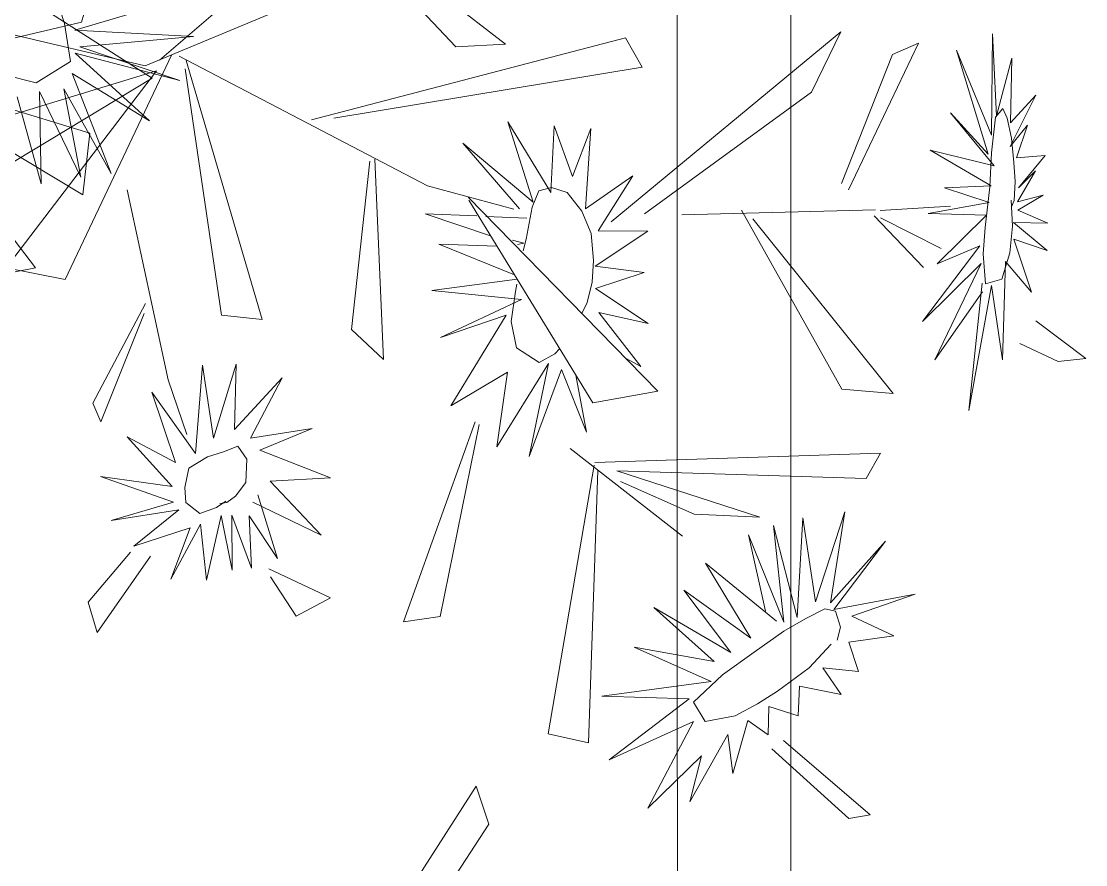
# Model space of a CAD drawing. Header units: inches. Extents: x -422522 to 22891, y -2973 to 414515.
# Drawn here: x 22839.29 to 22865.25, y 4820.36 to 4840.91 of the extents above; entities that cross this region are included whole.
import ezdxf

# ---------------------------------------------------------------- set-up
doc = ezdxf.new("R2010")
doc.units = ezdxf.units.IN
doc.header["$MEASUREMENT"] = 0
doc.layers.add('ARREDAMENTO', color=8, linetype='Continuous', lineweight=13)

msp = doc.modelspace()

# ---------------------------------------------------------------- linework, layer by layer
at = {"layer": 'ARREDAMENTO', "linetype": 'Continuous'}
for p, q in [((22842.48372, 4839.52529, -27.27667), (22837.22299, 4842.90348, -27.27667)), ((22841.32836, 4842.90415, -27.27667), (22840.75679, 4840.89256, -27.27667)), ((22847.83135, 4842.89071, -27.27667), (22851.09888, 4840.35393, -27.27667)), ((22849.88934, 4840.29267, -27.27667), (22847.56886, 4842.74261, -27.27667)), ((22844.94557, 4841.92839, -27.27667), (22842.65985, 4839.96308, -27.27667)), ((22840.5946, 4840.70202, -27.27667), (22843.62922, 4841.59819, -27.27667)), ((22842.30636, 4839.82874, -27.27667), (22845.73014, 4841.25463, -27.27667)), ((22840.75679, 4840.89256, -27.27667), (22836.24601, 4839.82775, -27.27667)), ((22837.79523, 4840.89207, -27.27667), (22842.30636, 4839.82874, -27.27667)), ((22843.48534, 4840.54278, -27.27667), (22840.5946, 4840.70202, -27.27667)), ((22840.71843, 4840.29399, -27.27667), (22843.48534, 4840.54278, -27.27667)), ((22854.02279, 4840.51169, -27.27667), (22846.36277, 4838.51098, -27.27667)), ((22859.27802, 4840.65375, -27.27667), (22853.67671, 4836.02598, -27.27667)), ((22854.42791, 4839.79984, -27.27667), (22854.02279, 4840.51169, -27.27667)), ((22858.55966, 4839.18598, -27.27667), (22859.27802, 4840.65375, -27.27667)), ((22862.97583, 4840.60806, -27.27667), (22862.95172, 4838.14011, -27.27667)), ((22863.07497, 4838.61359, -27.27667), (22862.97583, 4840.60806, -27.27667)), ((22843.15843, 4839.47322, -27.27667), (22840.71843, 4840.29399, -27.27667)), ((22851.09888, 4840.35393, -27.27667), (22849.88934, 4840.29267, -27.27667)), ((22859.45928, 4836.80998, -27.27667), (22861.16663, 4840.38306, -27.27667)), ((22861.16663, 4840.38306, -27.27667), (22860.53406, 4840.10195, -27.27667)), ((22862.09753, 4840.20804, -27.27667), (22862.87273, 4837.67808, -27.27667)), ((22862.95172, 4838.14011, -27.27667), (22862.09753, 4840.20804, -27.27667)), ((22842.96342, 4840.10124, -27.27667), (22840.35562, 4834.62408, -27.27667)), ((22840.60507, 4840.137, -27.27667), (22843.15843, 4839.47322, -27.27667)), ((22842.41475, 4838.49239, -27.27667), (22840.60507, 4840.137, -27.27667)), ((22849.19193, 4836.90417, -27.27667), (22843.13594, 4840.06092, -27.27667)), ((22843.31223, 4839.9597, -27.27667), (22845.16617, 4833.64534, -27.27667)), ((22860.53406, 4840.10195, -27.27667), (22859.29552, 4836.96416, -27.27667)), ((22863.44357, 4840.0192, -27.27667), (22863.07497, 4838.61359, -27.27667)), ((22863.41392, 4838.43793, -27.27667), (22863.44357, 4840.0192, -27.27667)), ((22835.97103, 4839.70536, -27.27667), (22840.95877, 4838.18646, -27.27667)), ((22839.63256, 4834.90355, -27.27667), (22835.97103, 4839.70536, -27.27667)), ((22842.58137, 4839.70645, -27.27667), (22837.59413, 4838.18591, -27.27667)), ((22838.92142, 4834.90343, -27.27667), (22842.58137, 4839.70645, -27.27667)), ((22844.1702, 4833.74941, -27.27667), (22843.2883, 4839.75945, -27.27667)), ((22846.91013, 4838.55618, -27.27667), (22854.42791, 4839.79984, -27.27667)), ((22840.79104, 4836.68457, -27.27667), (22836.06874, 4839.52424, -27.27667)), ((22837.76236, 4836.68407, -27.27667), (22842.48372, 4839.52529, -27.27667)), ((22840.52612, 4839.64575, -27.27667), (22842.41475, 4838.49239, -27.27667)), ((22841.47718, 4837.20685, -27.27667), (22840.52612, 4839.64575, -27.27667)), ((22839.73241, 4839.20008, -27.27667), (22840.73957, 4837.11582, -27.27667)), ((22839.77323, 4836.95313, -27.27667), (22839.73241, 4839.20008, -27.27667)), ((22840.32138, 4839.26606, -27.27667), (22841.47718, 4837.20685, -27.27667)), ((22840.73957, 4837.11582, -27.27667), (22840.32138, 4839.26606, -27.27667)), ((22854.49085, 4836.22206, -27.27667), (22858.55966, 4839.18598, -27.27667)), ((22839.18972, 4839.07708, -27.27667), (22839.77323, 4836.95313, -27.27667)), ((22863.4067, 4837.86581, -27.27667), (22864.03511, 4839.11194, -27.27667)), ((22864.03511, 4839.11194, -27.27667), (22863.41392, 4838.43793, -27.27667)), ((22861.95496, 4838.68537, -27.27667), (22863.0176, 4837.39299, -27.27667)), ((22862.87273, 4837.67808, -27.27667), (22861.95496, 4838.68537, -27.27667)), ((22851.15162, 4838.4609, -27.27667), (22851.77332, 4836.50558, -27.27667)), ((22852.2059, 4836.74101, -27.27667), (22851.15162, 4838.4609, -27.27667)), ((22840.95877, 4838.18646, -27.27667), (22840.79104, 4836.68457, -27.27667)), ((22852.28206, 4838.36348, -27.27667), (22852.2059, 4836.74101, -27.27667)), ((22852.73065, 4837.12864, -27.27667), (22852.28206, 4838.36348, -27.27667)), ((22853.18033, 4838.30386, -27.27667), (22852.73065, 4837.12864, -27.27667)), ((22853.04707, 4836.3423, -27.27667), (22853.18033, 4838.30386, -27.27667)), ((22863.83002, 4838.38079, -27.27667), (22863.4067, 4837.86581, -27.27667)), ((22863.55822, 4837.58517, -27.27667), (22863.83002, 4838.38079, -27.27667)), ((22850.06013, 4837.94288, -27.27667), (22851.43908, 4836.34227, -27.27667)), ((22851.77332, 4836.50558, -27.27667), (22850.06013, 4837.94288, -27.27667)), ((22861.45142, 4837.77318, -27.27667), (22862.94278, 4836.90584, -27.27667)), ((22863.0176, 4837.39299, -27.27667), (22861.45142, 4837.77318, -27.27667)), ((22864.26132, 4837.64032, -27.27667), (22863.55822, 4837.58517, -27.27667)), ((22863.60673, 4836.85445, -27.27667), (22864.26132, 4837.64032, -27.27667)), ((22847.33951, 4833.40297, -27.27667), (22847.7909, 4837.5044, -27.27667)), ((22847.91205, 4837.55567, -27.27667), (22848.11993, 4832.6756, -27.27667)), ((22854.20418, 4837.14904, -27.27667), (22853.04707, 4836.3423, -27.27667)), ((22853.358, 4835.80532, -27.27667), (22854.20418, 4837.14904, -27.27667)), ((22863.58685, 4836.51734, -27.27667), (22864.02238, 4837.2704, -27.27667)), ((22864.02238, 4837.2704, -27.27667), (22863.60673, 4836.85445, -27.27667)), ((22849.19193, 4836.90417, -27.27667), (22851.29837, 4836.3369, -27.27667)), ((22852.22165, 4836.86433, -27.27667), (22851.91192, 4836.77873, -27.27667)), ((22852.60166, 4836.74026, -27.27667), (22852.22165, 4836.86433, -27.27667)), ((22862.94278, 4836.90584, -27.27667), (22861.80701, 4836.8543, -27.27667)), ((22861.80701, 4836.8543, -27.27667), (22862.89255, 4836.49644, -27.27667)), ((22842.86893, 4832.17937, -27.27667), (22841.87144, 4836.80388, -27.27667)), ((22854.81095, 4831.89981, -27.27667), (22850.18931, 4836.63097, -27.27667)), ((22851.91192, 4836.77873, -27.27667), (22851.74571, 4836.38827, -27.27667)), ((22852.95605, 4836.28457, -27.27667), (22852.60166, 4836.74026, -27.27667)), ((22864.2112, 4836.67315, -27.27667), (22863.58685, 4836.51734, -27.27667)), ((22863.59535, 4836.30754, -27.27667), (22864.2112, 4836.67315, -27.27667)), ((22850.20001, 4836.55421, -27.27667), (22853.2299, 4831.61567, -27.27667)), ((22851.74571, 4836.38827, -27.27667), (22851.59831, 4835.60289, -27.27667)), ((22860.12422, 4836.32066, -27.27667), (22855.39553, 4836.19488, -27.27667)), ((22859.30073, 4831.9516, -27.27667), (22856.85202, 4836.31121, -27.27667)), ((22860.23185, 4836.30561, -27.27667), (22861.95501, 4836.40796, -27.27667)), ((22862.89255, 4836.49644, -27.27667), (22861.40604, 4836.22806, -27.27667)), ((22850.39755, 4836.16969, -27.27667), (22849.13526, 4836.22181, -27.27667)), ((22850.73448, 4835.6831, -27.27667), (22849.13526, 4836.22181, -27.27667)), ((22850.6166, 4836.16061, -27.27667), (22851.6197, 4836.11919, -27.27667)), ((22853.18593, 4835.73895, -27.27667), (22852.95605, 4836.28457, -27.27667)), ((22857.12859, 4836.10122, -27.27667), (22860.55557, 4831.84103, -27.27667)), ((22861.29564, 4834.91631, -27.27667), (22860.0879, 4836.17525, -27.27667)), ((22860.24281, 4836.12286, -27.27667), (22861.72442, 4835.37489, -27.27667)), ((22861.40604, 4836.22806, -27.27667), (22862.83152, 4836.18745, -27.27667)), ((22862.83152, 4836.18745, -27.27667), (22861.62682, 4835.0059, -27.27667)), ((22864.32585, 4835.99708, -27.27667), (22863.59535, 4836.30754, -27.27667)), ((22853.28559, 4834.94946, -27.27667), (22854.56988, 4835.80112, -27.27667)), ((22854.56988, 4835.80112, -27.27667), (22853.358, 4835.80532, -27.27667)), ((22863.48556, 4836.00732, -27.27667), (22864.32585, 4835.99708, -27.27667)), ((22864.31134, 4835.33087, -27.27667), (22863.48556, 4836.00732, -27.27667)), ((22851.26721, 4835.57941, -27.27667), (22851.54665, 4835.50765, -27.27667)), ((22851.52824, 4835.32138, -27.27667), (22851.59831, 4835.60289, -27.27667)), ((22853.24641, 4835.08195, -27.27667), (22853.18593, 4835.73895, -27.27667)), ((22863.49788, 4835.608, -27.27667), (22864.31134, 4835.33087, -27.27667)), ((22863.92967, 4834.31473, -27.27667), (22863.49788, 4835.608, -27.27667)), ((22850.88626, 4835.43575, -27.27667), (22849.46781, 4835.48407, -27.27667)), ((22851.31463, 4834.73748, -27.27667), (22849.46781, 4835.48407, -27.27667)), ((22851.54665, 4835.50765, -27.27667), (22851.38651, 4835.47575, -27.27667)), ((22862.66265, 4835.44358, -27.27667), (22861.27018, 4833.59436, -27.27667)), ((22861.62682, 4835.0059, -27.27667), (22862.66265, 4835.44358, -27.27667)), ((22853.21187, 4834.5568, -27.27667), (22853.24641, 4835.08195, -27.27667)), ((22863.22074, 4832.66655, -27.27667), (22863.28859, 4835.06153, -27.27667)), ((22863.28859, 4835.06153, -27.27667), (22863.92967, 4834.31473, -27.27667)), ((22838.19845, 4834.62373, -27.27667), (22839.63256, 4834.90355, -27.27667)), ((22840.35562, 4834.62408, -27.27667), (22838.92142, 4834.90343, -27.27667)), ((22854.47942, 4834.79227, -27.27667), (22853.28559, 4834.94946, -27.27667)), ((22853.29301, 4834.4061, -27.27667), (22854.47942, 4834.79227, -27.27667)), ((22861.27018, 4833.59436, -27.27667), (22862.69726, 4835.01265, -27.27667)), ((22862.69726, 4835.01265, -27.27667), (22861.56893, 4832.66001, -27.27667)), ((22851.37864, 4834.63315, -27.27667), (22849.30011, 4834.35666, -27.27667)), ((22851.3714, 4834.50972, -27.27667), (22851.34533, 4834.33275, -27.27667)), ((22853.08713, 4834.06351, -27.27667), (22853.21187, 4834.5568, -27.27667)), ((22862.72201, 4834.53271, -27.27667), (22862.40108, 4831.42536, -27.27667)), ((22849.30011, 4834.35666, -27.27667), (22851.48489, 4834.13768, -27.27667)), ((22851.34533, 4834.33275, -27.27667), (22851.23911, 4833.59909, -27.27667)), ((22854.5746, 4833.54504, -27.27667), (22853.29301, 4834.4061, -27.27667)), ((22861.56893, 4832.66001, -27.27667), (22862.73013, 4834.31798, -27.27667)), ((22862.40108, 4831.42536, -27.27667), (22862.95254, 4834.47502, -27.27667)), ((22862.95254, 4834.47502, -27.27667), (22863.22074, 4832.66655, -27.27667)), ((22842.31804, 4834.03428, -27.27667), (22841.03412, 4831.60732, -27.27667)), ((22851.48489, 4834.13768, -27.27667), (22849.51396, 4833.20477, -27.27667)), ((22852.96299, 4833.79155, -27.27667), (22853.08713, 4834.06351, -27.27667)), ((22841.22495, 4831.15466, -27.27667), (22842.2827, 4833.79442, -27.27667)), ((22845.16617, 4833.64534, -27.27667), (22844.1702, 4833.74941, -27.27667)), ((22849.51396, 4833.20477, -27.27667), (22851.11495, 4833.75312, -27.27667)), ((22851.11495, 4833.75312, -27.27667), (22849.76255, 4831.54223, -27.27667)), ((22853.37115, 4833.81741, -27.27667), (22854.5746, 4833.54504, -27.27667)), ((22854.39465, 4832.49832, -27.27667), (22853.37115, 4833.81741, -27.27667)), ((22851.23911, 4833.59909, -27.27667), (22851.36872, 4832.95657, -27.27667)), ((22864.03118, 4833.61323, -27.27667), (22865.24878, 4832.69712, -27.27667)), ((22848.11993, 4832.6756, -27.27667), (22847.33951, 4833.40297, -27.27667)), ((22851.36872, 4832.95657, -27.27667), (22851.91633, 4832.60046, -27.27667)), ((22852.41871, 4832.93784, -27.27667), (22852.3036, 4832.80951, -27.27667)), ((22864.57354, 4832.62132, -27.27667), (22863.64559, 4833.06368, -27.27667)), ((22851.91633, 4832.60046, -27.27667), (22852.3036, 4832.80951, -27.27667)), ((22854.02193, 4832.70754, -27.27667), (22854.39465, 4832.49832, -27.27667)), ((22865.24878, 4832.69712, -27.27667), (22864.57354, 4832.62132, -27.27667)), ((22843.53312, 4830.3832, -27.27667), (22843.70781, 4832.53217, -27.27667)), ((22843.70781, 4832.53217, -27.27667), (22843.97173, 4830.75336, -27.27667)), ((22843.97173, 4830.75336, -27.27667), (22844.52962, 4832.55613, -27.27667)), ((22844.52962, 4832.55613, -27.27667), (22844.48998, 4830.96256, -27.27667)), ((22850.88474, 4830.53913, -27.27667), (22852.14955, 4832.57745, -27.27667)), ((22852.14955, 4832.57745, -27.27667), (22851.67668, 4830.30357, -27.27667)), ((22851.67668, 4830.30357, -27.27667), (22852.45965, 4832.42895, -27.27667)), ((22852.45965, 4832.42895, -27.27667), (22853.07129, 4830.90265, -27.27667)), ((22842.86893, 4832.17937, -27.27667), (22843.32608, 4830.84384, -27.27667)), ((22844.48998, 4830.96256, -27.27667), (22845.65044, 4832.22676, -27.27667)), ((22845.65044, 4832.22676, -27.27667), (22844.87516, 4830.75089, -27.27667)), ((22849.76255, 4831.54223, -27.27667), (22851.14982, 4832.36604, -27.27667)), ((22851.14982, 4832.36604, -27.27667), (22850.88474, 4830.53913, -27.27667)), ((22852.81643, 4832.28962, -27.27667), (22853.07129, 4830.90265, -27.27667)), ((22853.2299, 4831.61567, -27.27667), (22854.81095, 4831.89981, -27.27667)), ((22860.55557, 4831.84103, -27.27667), (22859.30073, 4831.9516, -27.27667)), ((22842.46871, 4831.87356, -27.27667), (22843.53312, 4830.3832, -27.27667)), ((22843.04764, 4830.16474, -27.27667), (22842.46871, 4831.87356, -27.27667)), ((22841.03412, 4831.60732, -27.27667), (22841.22495, 4831.15466, -27.27667)), ((22848.61201, 4826.27804, -27.27667), (22850.36166, 4831.15475, -27.27667)), ((22844.87516, 4830.75089, -27.27667), (22846.38309, 4830.99116, -27.27667)), ((22846.38309, 4830.99116, -27.27667), (22845.10392, 4830.46371, -27.27667)), ((22850.45685, 4831.08674, -27.27667), (22849.50085, 4826.41134, -27.27667)), ((22841.86592, 4830.7884, -27.27667), (22843.04764, 4830.16474, -27.27667)), ((22842.96873, 4829.57807, -27.27667), (22841.86592, 4830.7884, -27.27667)), ((22845.10392, 4830.46371, -27.27667), (22846.82517, 4829.78476, -27.27667)), ((22855.41697, 4828.36514, -27.27667), (22852.67082, 4830.50443, -27.27667)), ((22853.28015, 4830.16087, -27.27667), (22860.24243, 4830.38989, -27.27667)), ((22860.24243, 4830.38989, -27.27667), (22859.89325, 4829.77021, -27.27667)), ((22853.25829, 4830.09524, -27.27667), (22852.14056, 4823.54601, -27.27667)), ((22841.22211, 4829.821, -27.27667), (22842.96873, 4829.57807, -27.27667)), ((22842.99744, 4829.19179, -27.27667), (22841.22211, 4829.821, -27.27667)), ((22853.11944, 4823.32874, -27.27667), (22853.34881, 4829.96689, -27.27667)), ((22853.81666, 4829.95764, -27.27667), (22857.30166, 4828.82561, -27.27667)), ((22859.89325, 4829.77021, -27.27667), (22853.81666, 4829.95764, -27.27667)), ((22846.82517, 4829.78476, -27.27667), (22845.35469, 4829.7032, -27.27667)), ((22845.35469, 4829.7032, -27.27667), (22846.6004, 4828.3942, -27.27667)), ((22855.70115, 4828.90229, -27.27667), (22853.90557, 4829.70153, -27.27667)), ((22845.05319, 4829.37622, -27.27667), (22845.53543, 4827.82311, -27.27667)), ((22841.48225, 4828.74994, -27.27667), (22842.99744, 4829.19179, -27.27667)), ((22846.6004, 4828.3942, -27.27667), (22844.93892, 4829.19649, -27.27667)), ((22843.13365, 4829.00607, -27.27667), (22841.48225, 4828.74994, -27.27667)), ((22842.03603, 4828.12096, -27.27667), (22843.13365, 4829.00607, -27.27667)), ((22844.16081, 4828.87276, -27.27667), (22843.80405, 4827.29022, -27.27667)), ((22844.43402, 4827.53784, -27.27667), (22844.16081, 4828.87276, -27.27667)), ((22844.4207, 4828.87947, -27.27667), (22844.43402, 4827.53784, -27.27667)), ((22844.90602, 4827.58216, -27.27667), (22844.4207, 4828.87947, -27.27667)), ((22844.84597, 4828.86008, -27.27667), (22844.90602, 4827.58216, -27.27667)), ((22845.53543, 4827.82311, -27.27667), (22844.84597, 4828.86008, -27.27667)), ((22857.30166, 4828.82561, -27.27667), (22855.70115, 4828.90229, -27.27667)), ((22858.34564, 4828.81133, -27.27667), (22858.21324, 4826.3815, -27.27667)), ((22858.65737, 4826.76546, -27.27667), (22858.34564, 4828.81133, -27.27667)), ((22859.37155, 4828.96098, -27.27667), (22858.65737, 4826.76546, -27.27667)), ((22859.02662, 4826.74184, -27.27667), (22859.37155, 4828.96098, -27.27667)), ((22843.40921, 4828.56709, -27.27667), (22842.03603, 4828.12096, -27.27667)), ((22843.65927, 4828.66227, -27.27667), (22842.93599, 4827.31701, -27.27667)), ((22842.93599, 4827.31701, -27.27667), (22843.40921, 4828.56709, -27.27667)), ((22843.80405, 4827.29022, -27.27667), (22843.65927, 4828.66227, -27.27667)), ((22857.63219, 4828.62257, -27.27667), (22857.88322, 4826.27264, -27.27667)), ((22858.21324, 4826.3815, -27.27667), (22857.63219, 4828.62257, -27.27667)), ((22857.0275, 4828.40046, -27.27667), (22857.43977, 4826.53603, -27.27667)), ((22857.88322, 4826.27264, -27.27667), (22857.0275, 4828.40046, -27.27667)), ((22860.36762, 4828.24643, -27.27667), (22859.02662, 4826.74184, -27.27667)), ((22859.1069, 4826.58124, -27.27667), (22860.36762, 4828.24643, -27.27667)), ((22840.91819, 4826.75908, -27.27667), (22841.94979, 4827.97946, -27.27667)), ((22842.43525, 4827.87452, -27.27667), (22841.13666, 4826.01465, -27.27667)), ((22845.32338, 4827.5701, -27.27667), (22846.83306, 4826.86041, -27.27667)), ((22855.97179, 4827.70537, -27.27667), (22857.07989, 4825.88164, -27.27667)), ((22857.70532, 4826.29137, -27.27667), (22855.97179, 4827.70537, -27.27667)), ((22845.99522, 4826.41324, -27.27667), (22845.36708, 4827.37814, -27.27667)), ((22855.44477, 4827.04899, -27.27667), (22856.59505, 4825.53076, -27.27667)), ((22857.07989, 4825.88164, -27.27667), (22855.44477, 4827.04899, -27.27667)), ((22841.13666, 4826.01465, -27.27667), (22840.91819, 4826.75908, -27.27667)), ((22846.83306, 4826.86041, -27.27667), (22845.99522, 4826.41324, -27.27667)), ((22861.08982, 4826.95066, -27.27667), (22859.1069, 4826.58124, -27.27667)), ((22859.54538, 4826.41289, -27.27667), (22861.08982, 4826.95066, -27.27667)), ((22854.71326, 4826.6276, -27.27667), (22856.18817, 4825.30831, -27.27667)), ((22856.59505, 4825.53076, -27.27667), (22854.71326, 4826.6276, -27.27667)), ((22858.88521, 4826.59344, -27.27667), (22858.42191, 4826.36039, -27.27667)), ((22859.1469, 4826.5383, -27.27667), (22858.88521, 4826.59344, -27.27667)), ((22859.26492, 4826.1458, -27.27667), (22859.1469, 4826.5383, -27.27667)), ((22849.50085, 4826.41134, -27.27667), (22848.61201, 4826.27804, -27.27667)), ((22858.42191, 4826.36039, -27.27667), (22857.88444, 4826.04843, -27.27667)), ((22860.57215, 4825.93504, -27.27667), (22859.54538, 4826.41289, -27.27667)), ((22857.88444, 4826.04843, -27.27667), (22857.16451, 4825.53654, -27.27667)), ((22859.18507, 4825.83321, -27.27667), (22859.26492, 4826.1458, -27.27667)), ((22859.47212, 4825.78616, -27.27667), (22860.57215, 4825.93504, -27.27667)), ((22858.50785, 4825.15362, -27.27667), (22859.04138, 4825.73485, -27.27667)), ((22859.70744, 4825.07077, -27.27667), (22859.47212, 4825.78616, -27.27667)), ((22854.23666, 4825.66356, -27.27667), (22856.11377, 4824.82604, -27.27667)), ((22856.18817, 4825.30831, -27.27667), (22854.23666, 4825.66356, -27.27667)), ((22857.16451, 4825.53654, -27.27667), (22856.38619, 4824.98922, -27.27667)), ((22857.73413, 4824.58608, -27.27667), (22858.50785, 4825.15362, -27.27667)), ((22858.83558, 4825.15318, -27.27667), (22859.70744, 4825.07077, -27.27667)), ((22859.28684, 4824.51069, -27.27667), (22858.83558, 4825.15318, -27.27667)), ((22856.38619, 4824.98922, -27.27667), (22855.68467, 4824.31647, -27.27667)), ((22856.11377, 4824.82604, -27.27667), (22853.44537, 4824.46994, -27.27667)), ((22858.23799, 4823.98441, -27.27667), (22858.26972, 4824.71397, -27.27667)), ((22858.26972, 4824.71397, -27.27667), (22859.28684, 4824.51069, -27.27667)), ((22853.44537, 4824.46994, -27.27667), (22855.57979, 4824.39937, -27.27667)), ((22855.57979, 4824.39937, -27.27667), (22853.62784, 4822.91209, -27.27667)), ((22857.24619, 4824.27533, -27.27667), (22857.73413, 4824.58608, -27.27667)), ((22855.68467, 4824.31647, -27.27667), (22855.96413, 4823.85176, -27.27667)), ((22856.698, 4823.98413, -27.27667), (22857.24619, 4824.27533, -27.27667)), ((22857.50337, 4823.52341, -27.27667), (22857.51979, 4824.21426, -27.27667)), ((22857.51979, 4824.21426, -27.27667), (22858.23799, 4823.98441, -27.27667)), ((22855.96413, 4823.85176, -27.27667), (22856.698, 4823.98413, -27.27667)), ((22856.64488, 4822.57898, -27.27667), (22857.005, 4823.87571, -27.27667)), ((22857.005, 4823.87571, -27.27667), (22857.50337, 4823.52341, -27.27667)), ((22853.62784, 4822.91209, -27.27667), (22855.67942, 4823.84887, -27.27667)), ((22855.67942, 4823.84887, -27.27667), (22854.56982, 4821.73868, -27.27667)), ((22852.14056, 4823.54601, -27.27667), (22853.11944, 4823.32874, -27.27667)), ((22855.5895, 4821.88881, -27.27667), (22856.52054, 4823.52976, -27.27667)), ((22856.52054, 4823.52976, -27.27667), (22856.64488, 4822.57898, -27.27667)), ((22857.8762, 4823.38497, -27.27667), (22859.99536, 4821.57718, -27.27667)), ((22859.46934, 4821.48316, -27.27667), (22857.59293, 4823.18455, -27.27667)), ((22854.56982, 4821.73868, -27.27667), (22855.88056, 4823.01158, -27.27667)), ((22855.88056, 4823.01158, -27.27667), (22855.5895, 4821.88881, -27.27667)), ((22848.26875, 4818.98209), (22850.38034, 4822.27212)), ((22850.38034, 4822.27212), (22850.6873, 4821.34538)), ((22859.99536, 4821.57718, -27.27667), (22859.46934, 4821.48316, -27.27667)), ((22850.6873, 4821.34538), (22849.24862, 4819.129))]:
    msp.add_line(p, q, dxfattribs=at)
at = {"layer": 'ARREDAMENTO', "elevation": -27.27667}
for points in [[(22825.73247, 4753.18944), (22825.70974, 4891.77351), (22858.04602, 4891.77882), (22858.06875, 4753.19475)], [(22828.50369, 4755.96158), (22828.48187, 4889.00229), (22855.27479, 4889.00668), (22855.29661, 4755.96597)]]:
    msp.add_lwpolyline(points, close=True, dxfattribs=at)
at = {"layer": 'ARREDAMENTO', "linetype": 'Continuous', "elevation": -27.27667}
for points in [[(22838.0308, 4841.09829), (22837.75881, 4841.57468), (22837.54208, 4841.97614), (22837.5297, 4842.77194), (22837.84624, 4843.31442), (22838.24197, 4843.63403), (22838.91818, 4843.52725), (22839.6913, 4843.12921), (22839.89964, 4842.51795), (22840.10797, 4841.588), (22840.33789, 4840.85892), (22840.48397, 4839.9341), (22839.64643, 4839.41088), (22838.8764, 4839.60994), (22838.42063, 4840.22189)], [(22863.43511, 4836.39467), (22863.50234, 4836.54376), (22863.53219, 4837.0096), (22863.49366, 4837.47067), (22863.4405, 4838.06238), (22863.33627, 4838.55352), (22863.2248, 4838.79121), (22863.04736, 4838.57588), (22862.94916, 4837.7071), (22862.90976, 4836.87856), (22862.79623, 4835.89138), (22862.74603, 4835.2429), (22862.8011, 4834.51663), (22863.20568, 4834.62968), (22863.3977, 4835.27215), (22863.46019, 4835.91967), (22863.42895, 4836.55449)], [(22844.13322, 4829.16448), (22844.30217, 4829.18518), (22844.51526, 4829.34382), (22844.76674, 4829.67468), (22844.78532, 4830.23905), (22844.56749, 4830.55907), (22844.22182, 4830.41746), (22843.82783, 4830.29978), (22843.3715, 4830.02514), (22843.27648, 4829.55425), (22843.29836, 4829.1887), (22843.64568, 4828.91936), (22844.05008, 4829.06319), (22844.2798, 4829.22055)]]:
    msp.add_lwpolyline(points, dxfattribs=at)

doc.saveas('drawing.dxf')
